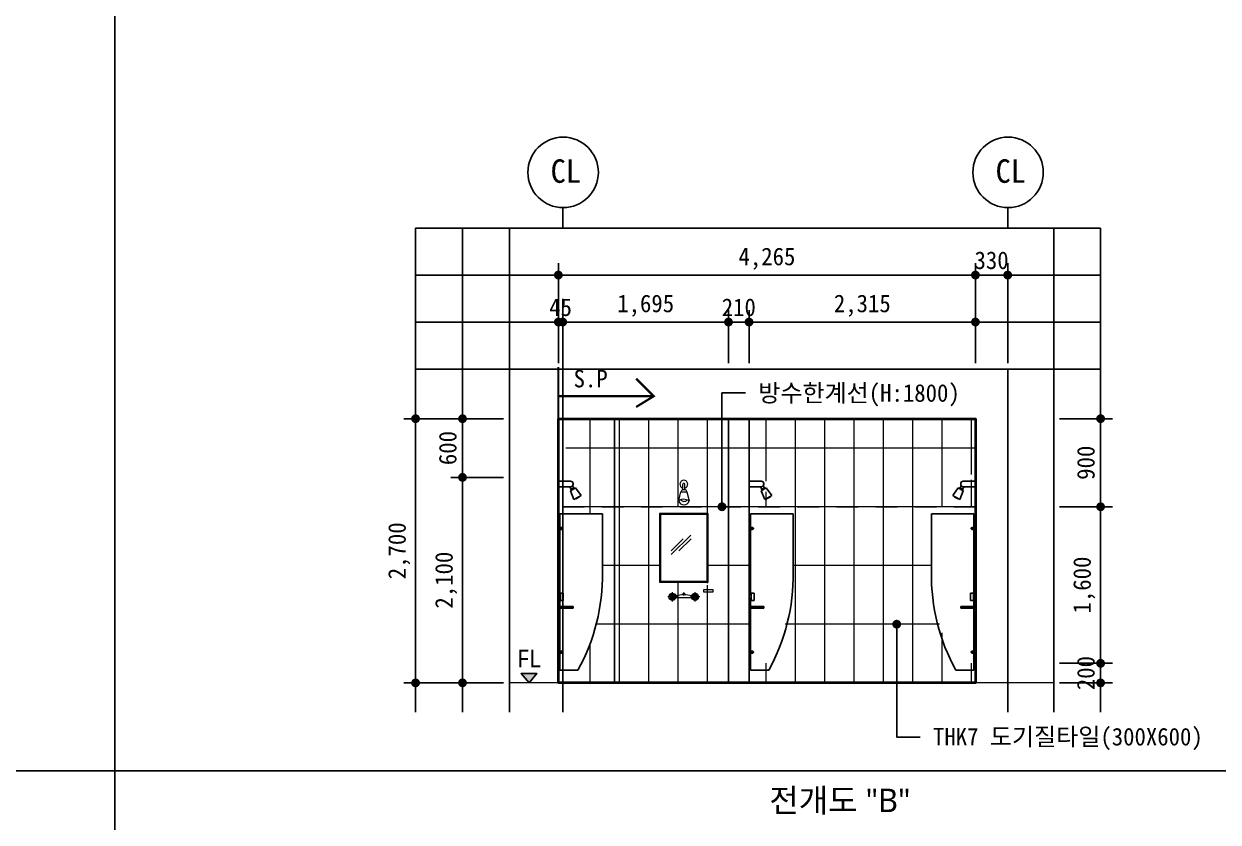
# Model space of a CAD drawing. Header units: millimetres. Extents: x -423835 to -174325, y -1379898 to -1311126.
# Drawn here: x -193336 to -181124, y -1363255 to -1355097 of the extents above; entities that cross this region are included whole.
import ezdxf
from ezdxf.enums import TextEntityAlignment as Align

# ---------------------------------------------------------------- set-up
doc = ezdxf.new("R2010")
doc.units = ezdxf.units.MM
doc.header["$LTSCALE"] = 100
doc.header["$MEASUREMENT"] = 0
doc.header["$PDSIZE"] = -10
doc.linetypes.add('CEN', pattern=[62, 60, -1, 0, -1])
doc.linetypes.add('HID', pattern=[2, 1.1, -0.9])
doc.layers.get('0').update_dxf_attribs({"linetype": 'CONTINUOUS'})
doc.layers.get('Defpoints').update_dxf_attribs({"color": 153, "linetype": 'CONTINUOUS'})
for name, color, linetype, lineweight in [('A-AXIS-BUBL', 7, 'CONTINUOUS', 25), ('A-CNTL', 1, 'CEN', 15), ('A-ELEV-LIN1', 2, 'CONTINUOUS', 40), ('A-ELEV-LIN2', 7, 'CONTINUOUS', 25), ('A-MKXS-TEXT1', 3, 'CONTINUOUS', 25), ('A-WAXK-PATT', 8, 'CONTINUOUS', 18), ('A-XXXX-FIN2', 6, 'CONTINUOUS', 20), ('A-XXXX-SANI', 8, 'CONTINUOUS', 18), ('A-XXXX-SYMB', 7, 'CONTINUOUS', 25), ('A-XXXX-TXT2', 3, 'CONTINUOUS', 25)]:
    doc.layers.add(name, color=color, linetype=linetype, lineweight=lineweight)
for name, color, linetype in [('A-DIMS', 7, 'CONTINUOUS'), ('A-MKXS-LEAD', 7, 'CONTINUOUS'), ('AA-AXIS-LINE-1', 1, 'CONTINUOUS'), ('EL8', 252, 'CONTINUOUS'), ('ELE_3', 4, 'CONTINUOUS'), ('FORM', 7, 'CONTINUOUS'), ('IN-F-PAT', 8, 'CONTINUOUS'), ('IN-TEXT-FIN', 3, 'CONTINUOUS'), ('방수', 7, 'HID')]:
    doc.layers.add(name, color=color, linetype=linetype)
doc.styles.add('HY울릉도L', font='')
doc.styles.add('돋움체', font='')
doc.styles.add('맑은 고딕', font='malgun.ttf')
doc.styles.add('맑은고딕', font='malgun.ttf')
doc.styles.get('HY울릉도L').set_extended_font_data('HYwulM')
doc.styles.get('돋움체').set_extended_font_data('DotumChe')
doc.dimstyles.new('CDIM', dxfattribs={"dimtxt": 3, "dimasz": 1.5, "dimexe": 2, "dimexo": 1, "dimgap": 1, "dimtad": 1, "dimdec": 0, "dimrnd": 0.5, "dimzin": 0, "dimdsep": 32, "dimlunit": 6, "dimtxsty": 'HY울릉도L', "dimblk1": '_CIDOT', "dimblk2": '_CIDOT', "dimsah": 1, "dimcen": 5.5, "dimclrd": 2, "dimclre": 2, "dimclrt": 7, "dimadec": 0, "dimazin": 0, "dimtfac": 1, "dimtdec": 0, "dimtix": 1, "dimtmove": 2, "dimatfit": 1, "dimldrblk": '_CIDOT', "dimfxl": 1, "dimtolj": 1, "dimtzin": 0, "dimlwd": -1, "dimarcsym": 0})

# ---------------------------------------------------------------- blocks, each defined once
blk = doc.blocks.new('_CIDOT')
at = {"color": 0, "linetype": 'ByBlock'}
blk.add_line((2, 0), (-1, 0), dxfattribs=at)
at = {"color": 0, "linetype": 'ByBlock', "const_width": 0.5}
blk.add_lwpolyline([(-0.25, 0, 1), (0.25, 0, 1)], format="xyb", close=True, dxfattribs=at)
blk = doc.blocks.new('*D147')
at = {"layer": 'A-DIMS', "lineweight": -2, "transparency": 16777216}
for p, q in [((-188431, -1359132), (-189451, -1359132)), ((-188431, -1361832), (-189451, -1361832))]:
    blk.add_line(p, q, dxfattribs=at)
at = {"layer": 'A-DIMS', "transparency": 16777216}
blk.add_line((-189331, -1359222), (-189331, -1361742), dxfattribs=at)
at = {"layer": 'Defpoints', "color": 0, "transparency": 16777216}
for p in [(-188371, -1359132), (-189331, -1361832), (-188371, -1361832)]:
    blk.add_point(p, dxfattribs=at)
at = {"layer": 'A-DIMS', "transparency": 16777216, "xscale": 90, "yscale": 90, "zscale": 90}
for p, rotation in [((-189331, -1359132), 90), ((-189331, -1361832), 270)]:
    blk.add_blockref('_CIDOT', p, dxfattribs=dict(at, rotation=rotation))
at = {"layer": 'A-DIMS', "color": 3, "transparency": 16777216, "insert": (-189498, -1360482), "char_height": 180, "attachment_point": 5, "rotation": 90, "style": '돋움체'}
blk.add_mtext('\\A1;2,700', dxfattribs=at)
blk = doc.blocks.new('*D148')
at = {"layer": 'A-DIMS', "lineweight": -2, "transparency": 16777216}
for p, q in [((-187871, -1358564), (-187871, -1357544)), ((-183606, -1358564), (-183606, -1357544))]:
    blk.add_line(p, q, dxfattribs=at)
at = {"layer": 'A-DIMS', "transparency": 16777216}
blk.add_line((-187781, -1357664), (-183696, -1357664), dxfattribs=at)
at = {"layer": 'Defpoints', "color": 0, "transparency": 16777216}
for p in [(-183606, -1357664), (-187871, -1358624), (-183606, -1358624)]:
    blk.add_point(p, dxfattribs=at)
at = {"layer": 'A-DIMS', "transparency": 16777216, "xscale": 90, "yscale": 90, "zscale": 90, "rotation": 180}
blk.add_blockref('_CIDOT', (-187871, -1357664), dxfattribs=at)
at = {"layer": 'A-DIMS', "transparency": 16777216, "xscale": 90, "yscale": 90, "zscale": 90}
blk.add_blockref('_CIDOT', (-183606, -1357664), dxfattribs=at)
at = {"layer": 'A-DIMS', "color": 3, "transparency": 16777216, "insert": (-185738, -1357497), "char_height": 180, "attachment_point": 5, "style": '돋움체'}
blk.add_mtext('\\A1;4,265', dxfattribs=at)
blk = doc.blocks.new('*D149')
at = {"layer": 'A-DIMS', "lineweight": -2, "transparency": 16777216}
for p, q in [((-187871, -1358564), (-187871, -1358024)), ((-187826, -1358564), (-187826, -1358024))]:
    blk.add_line(p, q, dxfattribs=at)
at = {"layer": 'A-DIMS', "transparency": 16777216}
for p, q in [((-187961, -1358144), (-188051, -1358144)), ((-187871, -1358144), (-187826, -1358144)), ((-187736, -1358144), (-187646, -1358144))]:
    blk.add_line(p, q, dxfattribs=at)
at = {"layer": 'Defpoints', "color": 0, "transparency": 16777216}
for p in [(-187826, -1358144), (-187871, -1358624), (-187826, -1358624)]:
    blk.add_point(p, dxfattribs=at)
at = {"layer": 'A-DIMS', "transparency": 16777216, "xscale": 90, "yscale": 90, "zscale": 90, "rotation": 180}
blk.add_blockref('_CIDOT', (-187826, -1358144), dxfattribs=at)
at = {"layer": 'A-DIMS', "transparency": 16777216, "xscale": 90, "yscale": 90, "zscale": 90}
blk.add_blockref('_CIDOT', (-187871, -1358144), dxfattribs=at)
at = {"layer": 'A-DIMS', "color": 3, "transparency": 16777216, "insert": (-187848, -1357994), "char_height": 180, "attachment_point": 5, "style": '돋움체'}
blk.add_mtext('\\A1;45', dxfattribs=at)
blk = doc.blocks.new('*D150')
at = {"layer": 'A-DIMS', "lineweight": -2, "transparency": 16777216}
for p, q in [((-183606, -1358564), (-183606, -1357544)), ((-183276, -1358564), (-183276, -1357544))]:
    blk.add_line(p, q, dxfattribs=at)
at = {"layer": 'A-DIMS', "transparency": 16777216}
for p, q in [((-183696, -1357664), (-183786, -1357664)), ((-183606, -1357664), (-183276, -1357664)), ((-183186, -1357664), (-183096, -1357664))]:
    blk.add_line(p, q, dxfattribs=at)
at = {"layer": 'Defpoints', "color": 0, "transparency": 16777216}
for p in [(-183276, -1357664), (-183606, -1358624), (-183276, -1358624)]:
    blk.add_point(p, dxfattribs=at)
at = {"layer": 'A-DIMS', "transparency": 16777216, "xscale": 90, "yscale": 90, "zscale": 90}
blk.add_blockref('_CIDOT', (-183606, -1357664), dxfattribs=at)
at = {"layer": 'A-DIMS', "transparency": 16777216, "xscale": 90, "yscale": 90, "zscale": 90, "rotation": 180}
blk.add_blockref('_CIDOT', (-183276, -1357664), dxfattribs=at)
at = {"layer": 'A-DIMS', "color": 3, "transparency": 16777216, "insert": (-183441, -1357514), "char_height": 180, "attachment_point": 5, "style": '돋움체'}
blk.add_mtext('\\A1;330', dxfattribs=at)
blk = doc.blocks.new('샤워칸막이')
at = {"layer": 'ELE_3'}
for p, q in [((328690, -26081), (328747, -26005)), ((328747, -26005), (328798, -26033)), ((328754, -26009), (328758, -26000)), ((328758, -26000), (328797, -26022)), ((328765, -26004), (328777, -25982)), ((328772, -25961), (328772, -25968)), ((328791, -26018), (328805, -25993)), ((328797, -25936), (328922, -25936)), ((328797, -25993), (328922, -25993)), ((328690, -26081), (328763, -26122)), ((328708, -26091), (328705, -26096)), ((328705, -26096), (328744, -26117)), ((328746, -26113), (328744, -26117)), ((328763, -26122), (328798, -26033)), ((328792, -26030), (328797, -26022)), ((328472, -26268), (328472, -26868)), ((328907, -26268), (328472, -26268)), ((328907, -26268), (328907, -26408)), ((328896, -26413), (328896, -26412)), ((328896, -26426), (328896, -26426)), ((328897, -26412), (328897, -26412)), ((328897, -26426), (328897, -26426)), ((328905, -26412), (328905, -26412)), ((328905, -26426), (328905, -26426)), ((328906, -26412), (328906, -26412)), ((328906, -26426), (328906, -26427)), ((328907, -26430), (328907, -27102)), ((328911, -26406), (328912, -26406)), ((328911, -26406), (328911, -26408)), ((328911, -26431), (328911, -26432)), ((328912, -26433), (328911, -26432)), ((328912, -26408), (328912, -26406)), ((328912, -26433), (328912, -26431)), ((328922, -26433), (328912, -26433)), ((328922, -26433), (328922, -26406)), ((328922, -26406), (328922, -26419)), ((328922, -26419), (328922, -26433)), ((328872, -27081), (328872, -27154)), ((328902, -27081), (328872, -27081)), ((328902, -27081), (328902, -27154)), ((328922, -27102), (328902, -27102)), ((328772, -27233), (328772, -27218)), ((328772, -27218), (328922, -27218)), ((328902, -27154), (328872, -27154)), ((328922, -27133), (328902, -27133)), ((328907, -27133), (328907, -27218)), ((328772, -27233), (328922, -27233)), ((328907, -27233), (328907, -27672)), ((328896, -27676), (328896, -27676)), ((328896, -27690), (328896, -27690)), ((328897, -27676), (328897, -27676)), ((328897, -27690), (328897, -27690)), ((328905, -27676), (328905, -27676)), ((328905, -27690), (328905, -27690)), ((328906, -27676), (328906, -27676)), ((328906, -27690), (328906, -27690)), ((328907, -27694), (328907, -27868)), ((328911, -27670), (328912, -27670)), ((328911, -27670), (328911, -27672)), ((328911, -27695), (328911, -27696)), ((328912, -27697), (328911, -27696)), ((328912, -27672), (328912, -27670)), ((328912, -27697), (328912, -27695)), ((328922, -27697), (328912, -27697)), ((328922, -27697), (328922, -27670)), ((328922, -27670), (328922, -27683)), ((328922, -27683), (328922, -27697)), ((328722, -27868), (328907, -27868))]:
    blk.add_line(p, q, dxfattribs=at)
for points in [[(328912, -26406), (328912, -26406), (328922, -26406)], [(328912, -27670), (328912, -27670), (328922, -27670)]]:
    blk.add_lwpolyline(points, dxfattribs=at)
for centre, radius, start, end in [((328797, -25961), 25, 90, 180), ((328797, -25968), 25, 180, 270), ((330463, -26901), 1991, 179.0349, 209.0375)]:
    blk.add_arc(centre, radius, start, end, dxfattribs=at)
for points, knots in [([(328891, -26409), (328891, -26409), (328890, -26409), (328888, -26409), (328886, -26410), (328885, -26411), (328884, -26411), (328882, -26412), (328881, -26413), (328880, -26414), (328879, -26415), (328878, -26416), (328878, -26417), (328878, -26418), (328877, -26419), (328878, -26420), (328878, -26421), (328878, -26422), (328879, -26423), (328880, -26424), (328881, -26426), (328882, -26427), (328884, -26427), (328885, -26428), (328887, -26429), (328888, -26429), (328890, -26429), (328891, -26430), (328891, -26430)], [0, 0, 0, 0, 0.03402, 0.068044, 0.137575, 0.175927, 0.214276, 0.253553, 0.292815, 0.339534, 0.387319, 0.415198, 0.443605, 0.47174, 0.500762, 0.520388, 0.547902, 0.576192, 0.612387, 0.649555, 0.696277, 0.743855, 0.787456, 0.831067, 0.875957, 0.920842, 0.960267, 1, 1, 1, 1]), ([(328892, -26430), (328892, -26430), (328890, -26429), (328888, -26429), (328886, -26428), (328884, -26428), (328882, -26427), (328881, -26425), (328880, -26424), (328879, -26423), (328878, -26422), (328878, -26421), (328878, -26420), (328878, -26419), (328878, -26418), (328878, -26417), (328878, -26416), (328879, -26415), (328880, -26414), (328881, -26413), (328883, -26412), (328884, -26411), (328886, -26410), (328888, -26409), (328890, -26409), (328892, -26409), (328892, -26409)], [0, 0, 0, 0, 0.053076, 0.106189, 0.161497, 0.216991, 0.272281, 0.316527, 0.360718, 0.395003, 0.429232, 0.455172, 0.481088, 0.49929, 0.525806, 0.55234, 0.578554, 0.604793, 0.648999, 0.693295, 0.741784, 0.790454, 0.839015, 0.892663, 0.946479, 1, 1, 1, 1]), ([(328891, -26426), (328891, -26426), (328890, -26425), (328888, -26425), (328886, -26424), (328885, -26424), (328884, -26423), (328883, -26422), (328882, -26421), (328882, -26421), (328882, -26420), (328881, -26419), (328882, -26418), (328882, -26418), (328882, -26417), (328883, -26416), (328884, -26416), (328885, -26415), (328886, -26414), (328887, -26414), (328889, -26413), (328891, -26413), (328891, -26413)], [0, 0, 0, 0, 0.069556, 0.139256, 0.208752, 0.271991, 0.335148, 0.372319, 0.40944, 0.434341, 0.459198, 0.495823, 0.532595, 0.557364, 0.582187, 0.624864, 0.667644, 0.72065, 0.773855, 0.82697, 0.91347, 1, 1, 1, 1]), ([(328891, -26426), (328891, -26426), (328889, -26425), (328887, -26425), (328886, -26424), (328885, -26423), (328884, -26423), (328883, -26422), (328882, -26421), (328882, -26420), (328881, -26420), (328881, -26419), (328881, -26418), (328882, -26417), (328882, -26417), (328883, -26416), (328884, -26415), (328885, -26414), (328887, -26414), (328888, -26413), (328890, -26413), (328891, -26413), (328891, -26413)], [0, 0, 0, 0, 0.0794455, 0.1591107, 0.2384396, 0.2831471, 0.3278305, 0.3729444, 0.4179378, 0.4610438, 0.482944, 0.5048079, 0.5421713, 0.5699773, 0.5978433, 0.6468591, 0.6959903, 0.7555937, 0.8154192, 0.8751354, 0.9375648, 1, 1, 1, 1]), ([(328892, -26409), (328892, -26409), (328892, -26409), (328892, -26409), (328892, -26409), (328891, -26409), (328891, -26409), (328891, -26409), (328891, -26409), (328891, -26409), (328891, -26409), (328891, -26409), (328891, -26409), (328891, -26409), (328891, -26409), (328891, -26409)], [0, 0, 0, 0, 0.278509, 0.512764, 0.669784, 0.775276, 0.846389, 0.894531, 0.927332, 0.949873, 0.965558, 0.982143, 0.9889, 0.99573, 1, 1, 1, 1]), ([(328891, -26413), (328893, -26413), (328897, -26412), (328903, -26412), (328907, -26412), (328909, -26412)], [0, 0, 0, 0, 0.338608, 0.686805, 1, 1, 1, 1]), ([(328909, -26427), (328907, -26427), (328903, -26426), (328897, -26426), (328893, -26426), (328891, -26426)], [0, 0, 0, 0, 0.330856, 0.665419, 1, 1, 1, 1]), ([(328891, -26430), (328891, -26430), (328891, -26430), (328891, -26430), (328891, -26430), (328891, -26430), (328891, -26430), (328892, -26430), (328892, -26430), (328892, -26430)], [0, 0, 0, 0, 0.004765, 0.009504, 0.01838, 0.04426, 0.158761, 0.612577, 1, 1, 1, 1]), ([(328912, -26408), (328912, -26408), (328908, -26408), (328902, -26408), (328895, -26409), (328892, -26409)], [0, 0, 0, 0, 0.021485, 0.5446474, 1, 1, 1, 1]), ([(328891, -26413), (328892, -26413), (328894, -26413), (328895, -26413), (328896, -26413), (328896, -26413)], [0, 0, 0, 0, 0.499998, 0.749999, 1, 1, 1, 1]), ([(328896, -26426), (328896, -26426), (328895, -26426), (328893, -26426), (328892, -26426), (328891, -26426)], [0, 0, 0, 0, 0.249999, 0.624999, 1, 1, 1, 1]), ([(328892, -26430), (328895, -26430), (328902, -26430), (328908, -26430), (328912, -26431), (328912, -26431)], [0, 0, 0, 0, 0.455262, 0.978515, 1, 1, 1, 1]), ([(328896, -26413), (328897, -26412), (328899, -26412), (328902, -26412), (328904, -26412), (328906, -26412)], [0, 0, 0, 0, 0.250194, 0.500389, 1, 1, 1, 1]), ([(328906, -26426), (328905, -26426), (328904, -26426), (328900, -26426), (328898, -26426), (328896, -26426)], [0, 0, 0, 0, 0.250194, 0.500389, 1, 1, 1, 1]), ([(328909, -26412), (328909, -26412), (328909, -26412), (328909, -26412), (328910, -26412), (328910, -26412), (328910, -26412)], [0, 0, 0, 0, 0.257997, 0.515124, 0.793816, 1, 1, 1, 1]), ([(328910, -26412), (328910, -26412), (328910, -26412), (328909, -26412), (328909, -26412), (328909, -26412), (328909, -26412)], [0, 0, 0, 0, 0.333747, 0.669269, 0.91011, 1, 1, 1, 1]), ([(328910, -26426), (328910, -26426), (328910, -26426), (328909, -26426), (328909, -26427), (328909, -26427), (328909, -26427)], [0, 0, 0, 0, 0.332447, 0.666624, 0.90899, 1, 1, 1, 1]), ([(328909, -26427), (328909, -26427), (328909, -26427), (328909, -26426), (328910, -26426), (328910, -26426), (328910, -26426)], [0, 0, 0, 0, 0.244824, 0.488896, 0.751577, 1, 1, 1, 1]), ([(328910, -26412), (328910, -26413), (328910, -26414), (328911, -26416), (328911, -26417), (328911, -26419), (328911, -26421), (328911, -26423), (328910, -26424), (328910, -26425), (328910, -26426), (328910, -26426)], [0, 0, 0, 0, 0.127266, 0.2544164, 0.3825272, 0.5105683, 0.6256931, 0.7408667, 0.8555447, 0.9703002, 1, 1, 1, 1]), ([(328910, -26412), (328910, -26413), (328910, -26414), (328911, -26415), (328911, -26416), (328911, -26418), (328911, -26419), (328911, -26421), (328911, -26422), (328911, -26424), (328910, -26425), (328910, -26426), (328910, -26426)], [0, 0, 0, 0, 0.106397, 0.212738, 0.300492, 0.388571, 0.476256, 0.592899, 0.709582, 0.822604, 0.9357, 1, 1, 1, 1]), ([(328891, -27673), (328891, -27673), (328890, -27673), (328888, -27673), (328886, -27674), (328885, -27674), (328884, -27675), (328882, -27676), (328881, -27677), (328880, -27678), (328879, -27679), (328878, -27680), (328878, -27681), (328878, -27682), (328877, -27683), (328878, -27684), (328878, -27685), (328878, -27686), (328879, -27687), (328880, -27688), (328881, -27690), (328882, -27690), (328884, -27691), (328885, -27692), (328887, -27693), (328888, -27693), (328890, -27693), (328891, -27693), (328891, -27694)], [0, 0, 0, 0, 0.03402, 0.068044, 0.137575, 0.175927, 0.214276, 0.253553, 0.292815, 0.339534, 0.387319, 0.415198, 0.443605, 0.47174, 0.500762, 0.520388, 0.547902, 0.576192, 0.612387, 0.649555, 0.696277, 0.743855, 0.787456, 0.831067, 0.875957, 0.920842, 0.960267, 1, 1, 1, 1]), ([(328892, -27694), (328892, -27694), (328890, -27693), (328888, -27693), (328886, -27692), (328884, -27692), (328882, -27691), (328881, -27689), (328880, -27688), (328879, -27687), (328878, -27686), (328878, -27685), (328878, -27684), (328878, -27683), (328878, -27682), (328878, -27681), (328878, -27680), (328879, -27679), (328880, -27678), (328881, -27677), (328883, -27676), (328884, -27675), (328886, -27674), (328888, -27673), (328890, -27673), (328892, -27673), (328892, -27673)], [0, 0, 0, 0, 0.053076, 0.106189, 0.161497, 0.216991, 0.272281, 0.316527, 0.360718, 0.395003, 0.429232, 0.455172, 0.481088, 0.49929, 0.525806, 0.55234, 0.578554, 0.604793, 0.648999, 0.693295, 0.741784, 0.790454, 0.839015, 0.892663, 0.946479, 1, 1, 1, 1]), ([(328891, -27690), (328891, -27689), (328890, -27689), (328888, -27689), (328886, -27688), (328885, -27688), (328884, -27687), (328883, -27686), (328882, -27685), (328882, -27685), (328882, -27684), (328881, -27683), (328882, -27682), (328882, -27682), (328882, -27681), (328883, -27680), (328884, -27680), (328885, -27679), (328886, -27678), (328887, -27678), (328889, -27677), (328891, -27677), (328891, -27677)], [0, 0, 0, 0, 0.069556, 0.139256, 0.208752, 0.271991, 0.335148, 0.372319, 0.40944, 0.434341, 0.459198, 0.495823, 0.532595, 0.557364, 0.582187, 0.624864, 0.667644, 0.72065, 0.773855, 0.82697, 0.91347, 1, 1, 1, 1]), ([(328891, -27690), (328891, -27690), (328889, -27689), (328887, -27689), (328886, -27688), (328885, -27687), (328884, -27687), (328883, -27686), (328882, -27685), (328882, -27684), (328881, -27684), (328881, -27683), (328881, -27682), (328882, -27681), (328882, -27681), (328883, -27680), (328884, -27679), (328885, -27678), (328887, -27678), (328888, -27677), (328890, -27677), (328891, -27677), (328891, -27677)], [0, 0, 0, 0, 0.0794455, 0.1591107, 0.2384396, 0.2831471, 0.3278305, 0.3729444, 0.4179378, 0.4610438, 0.482944, 0.5048079, 0.5421713, 0.5699773, 0.5978433, 0.6468591, 0.6959903, 0.7555937, 0.8154192, 0.8751354, 0.9375648, 1, 1, 1, 1]), ([(328892, -27673), (328892, -27673), (328892, -27673), (328892, -27673), (328892, -27673), (328891, -27673), (328891, -27673), (328891, -27673), (328891, -27673), (328891, -27673), (328891, -27673), (328891, -27673), (328891, -27673), (328891, -27673), (328891, -27673), (328891, -27673)], [0, 0, 0, 0, 0.278509, 0.512764, 0.669784, 0.775276, 0.846389, 0.894531, 0.927332, 0.949873, 0.965558, 0.982143, 0.9889, 0.99573, 1, 1, 1, 1]), ([(328891, -27677), (328893, -27677), (328897, -27676), (328903, -27676), (328907, -27676), (328909, -27676)], [0, 0, 0, 0, 0.338608, 0.686805, 1, 1, 1, 1]), ([(328909, -27691), (328907, -27691), (328903, -27690), (328897, -27690), (328893, -27690), (328891, -27690)], [0, 0, 0, 0, 0.330856, 0.665419, 1, 1, 1, 1]), ([(328891, -27694), (328891, -27694), (328891, -27694), (328891, -27694), (328891, -27694), (328891, -27694), (328891, -27694), (328892, -27694), (328892, -27694), (328892, -27694)], [0, 0, 0, 0, 0.004765, 0.009504, 0.01838, 0.04426, 0.158761, 0.612577, 1, 1, 1, 1]), ([(328912, -27672), (328912, -27672), (328908, -27672), (328902, -27672), (328895, -27673), (328892, -27673)], [0, 0, 0, 0, 0.021485, 0.5446474, 1, 1, 1, 1]), ([(328891, -27677), (328892, -27677), (328894, -27677), (328895, -27677), (328896, -27677), (328896, -27676)], [0, 0, 0, 0, 0.499998, 0.749999, 1, 1, 1, 1]), ([(328896, -27690), (328896, -27690), (328895, -27690), (328893, -27690), (328892, -27690), (328891, -27690)], [0, 0, 0, 0, 0.249999, 0.624999, 1, 1, 1, 1]), ([(328892, -27694), (328895, -27694), (328902, -27694), (328908, -27694), (328912, -27695), (328912, -27695)], [0, 0, 0, 0, 0.455262, 0.978515, 1, 1, 1, 1]), ([(328896, -27676), (328897, -27676), (328899, -27676), (328902, -27676), (328904, -27676), (328906, -27676)], [0, 0, 0, 0, 0.250194, 0.500389, 1, 1, 1, 1]), ([(328906, -27690), (328905, -27690), (328904, -27690), (328900, -27690), (328898, -27690), (328896, -27690)], [0, 0, 0, 0, 0.250194, 0.500389, 1, 1, 1, 1]), ([(328909, -27676), (328909, -27676), (328909, -27676), (328909, -27676), (328910, -27676), (328910, -27676), (328910, -27676)], [0, 0, 0, 0, 0.257997, 0.515124, 0.793816, 1, 1, 1, 1]), ([(328910, -27676), (328910, -27676), (328910, -27676), (328909, -27676), (328909, -27676), (328909, -27676), (328909, -27676)], [0, 0, 0, 0, 0.333747, 0.669269, 0.91011, 1, 1, 1, 1]), ([(328910, -27690), (328910, -27690), (328910, -27690), (328909, -27690), (328909, -27690), (328909, -27690), (328909, -27690)], [0, 0, 0, 0, 0.332447, 0.666624, 0.90899, 1, 1, 1, 1]), ([(328909, -27691), (328909, -27691), (328909, -27691), (328909, -27690), (328910, -27690), (328910, -27690), (328910, -27690)], [0, 0, 0, 0, 0.244824, 0.488896, 0.751577, 1, 1, 1, 1]), ([(328910, -27676), (328910, -27677), (328910, -27678), (328911, -27680), (328911, -27681), (328911, -27683), (328911, -27685), (328911, -27687), (328910, -27688), (328910, -27689), (328910, -27690), (328910, -27690)], [0, 0, 0, 0, 0.127266, 0.2544164, 0.3825272, 0.5105683, 0.6256931, 0.7408667, 0.8555447, 0.9703002, 1, 1, 1, 1]), ([(328910, -27676), (328910, -27677), (328910, -27678), (328911, -27679), (328911, -27680), (328911, -27682), (328911, -27683), (328911, -27685), (328911, -27686), (328911, -27688), (328910, -27689), (328910, -27690), (328910, -27690)], [0, 0, 0, 0, 0.106397, 0.212738, 0.300492, 0.388571, 0.476256, 0.592899, 0.709582, 0.822604, 0.9357, 1, 1, 1, 1])]:
    blk.add_open_spline(points, degree=3, knots=knots, dxfattribs=at)
for points in [[(328906, -26412), (328909, -26412)], [(328909, -26427), (328906, -26426)], [(328909, -26412), (328909, -26412)], [(328906, -27676), (328909, -27676)], [(328909, -27690), (328906, -27690)], [(328909, -27676), (328909, -27676)]]:
    blk.add_open_spline(points, degree=1, dxfattribs=at)
blk = doc.blocks.new('샤워기(샤워실)')
at = {"layer": 'A-CNTL'}
for p, q in [((895502, -715341), (895405, -715341)), ((895454, -715390), (895454, -715293)), ((895588, -715317), (895549, -715317)), ((895570, -715330), (895570, -715298)), ((895734, -715341), (895637, -715341)), ((895685, -715390), (895685, -715293))]:
    blk.add_line(p, q, dxfattribs=at)
at = {"layer": 'A-XXXX-SANI', "color": 4}
for p, q in [((895520, -714359), (895540, -714269)), ((895540, -714269), (895602, -714269)), ((895560, -714246), (895560, -714191)), ((895580, -714246), (895580, -714191)), ((895602, -714269), (895623, -714361)), ((895430, -715341), (895417, -715341)), ((895430, -715341), (895417, -715341)), ((895435, -715328), (895424, -715320)), ((895435, -715355), (895424, -715363)), ((895446, -715319), (895443, -715307)), ((895446, -715364), (895443, -715376)), ((895461, -715319), (895465, -715307)), ((895461, -715364), (895465, -715376)), ((895473, -715328), (895483, -715320)), ((895473, -715355), (895483, -715363)), ((895477, -715341), (895490, -715341)), ((895495, -715330), (895488, -715330)), ((895651, -715352), (895488, -715352)), ((895662, -715341), (895649, -715341)), ((895666, -715328), (895656, -715320)), ((895666, -715355), (895656, -715363)), ((895678, -715319), (895674, -715307)), ((895678, -715364), (895674, -715376)), ((895693, -715319), (895697, -715307)), ((895693, -715364), (895697, -715376)), ((895704, -715328), (895715, -715320)), ((895704, -715355), (895715, -715363)), ((895709, -715341), (895722, -715341))]:
    blk.add_line(p, q, dxfattribs=at)
at = {"layer": 'A-XXXX-SANI'}
for p, q in [((895440, -714873), (895564, -714749)), ((895442, -714910), (895641, -714711)), ((895519, -714873), (895644, -714749))]:
    blk.add_line(p, q, dxfattribs=at)
at = {"layer": 'A-XXXX-SANI', "color": 4}
blk.add_lwpolyline([(895544, -714269), (895550, -714254, -0.349457), (895559, -714246), (895583, -714246, -0.349457), (895593, -714254), (895598, -714269)], format="xyb", dxfattribs=at)
blk.add_lwpolyline([(895820, -714491), (895320, -714491), (895320, -715191), (895820, -715191), (895820, -714491)], dxfattribs=at)
at = {"layer": 'A-XXXX-SANI'}
blk.add_lwpolyline([(895810, -714501), (895330, -714501), (895330, -715181), (895810, -715181)], close=True, dxfattribs=at)
at = {"layer": 'A-XXXX-SANI', "color": 4}
blk.add_lwpolyline([(895770, -715271), (895770, -715288, 0.414214), (895773, -715291), (895867, -715291, 0.414214), (895870, -715288), (895870, -715271)], format="xyb", close=True, dxfattribs=at)
for centre, radius in [((895454, -715341), 36.2), ((895454, -715341), 23.7), ((895454, -715341), 15.9), ((895685, -715341), 36.2), ((895685, -715341), 23.7), ((895685, -715341), 15.9)]:
    blk.add_circle(centre, radius, dxfattribs=at)
for centre, radius, start, end in [((895570, -714191), 40, 284.4775, 255.5225), ((895570, -714191), 10, 0, 180), ((895570, -714448), 103, 58.6071, 119.4044), ((895572, -714350), 52.8, 189.9611, 348.0503), ((895571, -714326), 40.7, 216.7037, 322.2562), ((895570, -715668), 346, 76.4494, 103.5506), ((895570, -715317), 12.2, 339.7134, 200.146)]:
    blk.add_arc(centre, radius, start, end, dxfattribs=at)
blk = doc.blocks.new('*D205')
at = {"layer": 'A-DIMS', "lineweight": -2, "transparency": 16777216}
for p, q in [((-188431, -1359732), (-188971, -1359732)), ((-188431, -1361832), (-188971, -1361832))]:
    blk.add_line(p, q, dxfattribs=at)
at = {"layer": 'A-DIMS', "transparency": 16777216}
blk.add_line((-188851, -1361742), (-188851, -1359822), dxfattribs=at)
at = {"layer": 'Defpoints', "color": 0, "transparency": 16777216}
for p in [(-188851, -1359732), (-188371, -1359732), (-188371, -1361832)]:
    blk.add_point(p, dxfattribs=at)
at = {"layer": 'A-DIMS', "transparency": 16777216, "xscale": 90, "yscale": 90, "zscale": 90}
for p, rotation in [((-188851, -1359732), 90), ((-188851, -1361832), 270)]:
    blk.add_blockref('_CIDOT', p, dxfattribs=dict(at, rotation=rotation))
at = {"layer": 'A-DIMS', "color": 3, "transparency": 16777216, "insert": (-189018, -1360782), "char_height": 180, "attachment_point": 5, "rotation": 90, "style": '돋움체'}
blk.add_mtext('\\A1;2,100', dxfattribs=at)
blk = doc.blocks.new('*D206')
at = {"layer": 'A-DIMS', "lineweight": -2, "transparency": 16777216}
for p, q in [((-188431, -1359132), (-188971, -1359132)), ((-188431, -1359732), (-188971, -1359732))]:
    blk.add_line(p, q, dxfattribs=at)
at = {"layer": 'A-DIMS', "transparency": 16777216}
blk.add_line((-188851, -1359642), (-188851, -1359222), dxfattribs=at)
at = {"layer": 'Defpoints', "color": 0, "transparency": 16777216}
for p in [(-188851, -1359132), (-188371, -1359132), (-188371, -1359732)]:
    blk.add_point(p, dxfattribs=at)
at = {"layer": 'A-DIMS', "transparency": 16777216, "xscale": 90, "yscale": 90, "zscale": 90}
for p, rotation in [((-188851, -1359132), 90), ((-188851, -1359732), 270)]:
    blk.add_blockref('_CIDOT', p, dxfattribs=dict(at, rotation=rotation))
at = {"layer": 'A-DIMS', "color": 3, "transparency": 16777216, "insert": (-189001, -1359432), "char_height": 180, "attachment_point": 5, "rotation": 90, "style": '돋움체'}
blk.add_mtext('\\A1;600', dxfattribs=at)
blk = doc.blocks.new('*D207')
at = {"layer": 'A-DIMS', "lineweight": -2, "transparency": 16777216}
for p, q in [((-182746, -1360032), (-182206, -1360032)), ((-182746, -1361632), (-182206, -1361632))]:
    blk.add_line(p, q, dxfattribs=at)
at = {"layer": 'A-DIMS', "transparency": 16777216}
blk.add_line((-182326, -1361542), (-182326, -1360122), dxfattribs=at)
at = {"layer": 'Defpoints', "color": 0, "transparency": 16777216}
for p in [(-182806, -1360032), (-182326, -1360032), (-182806, -1361632)]:
    blk.add_point(p, dxfattribs=at)
at = {"layer": 'A-DIMS', "transparency": 16777216, "xscale": 90, "yscale": 90, "zscale": 90}
for p, rotation in [((-182326, -1360032), 90), ((-182326, -1361632), 270)]:
    blk.add_blockref('_CIDOT', p, dxfattribs=dict(at, rotation=rotation))
at = {"layer": 'A-DIMS', "color": 3, "transparency": 16777216, "insert": (-182493, -1360832), "char_height": 180, "attachment_point": 5, "rotation": 90, "style": '돋움체'}
blk.add_mtext('\\A1;1,600', dxfattribs=at)
blk = doc.blocks.new('*D208')
at = {"layer": 'A-DIMS', "lineweight": -2, "transparency": 16777216}
for p, q in [((-182746, -1359132), (-182206, -1359132)), ((-182746, -1360032), (-182206, -1360032))]:
    blk.add_line(p, q, dxfattribs=at)
at = {"layer": 'A-DIMS', "transparency": 16777216}
blk.add_line((-182326, -1359942), (-182326, -1359222), dxfattribs=at)
at = {"layer": 'Defpoints', "color": 0, "transparency": 16777216}
for p in [(-182806, -1359132), (-182326, -1359132), (-182806, -1360032)]:
    blk.add_point(p, dxfattribs=at)
at = {"layer": 'A-DIMS', "transparency": 16777216, "xscale": 90, "yscale": 90, "zscale": 90}
for p, rotation in [((-182326, -1359132), 90), ((-182326, -1360032), 270)]:
    blk.add_blockref('_CIDOT', p, dxfattribs=dict(at, rotation=rotation))
at = {"layer": 'A-DIMS', "color": 3, "transparency": 16777216, "insert": (-182476, -1359582), "char_height": 180, "attachment_point": 5, "rotation": 90, "style": '돋움체'}
blk.add_mtext('\\A1;900', dxfattribs=at)
blk = doc.blocks.new('*D209')
at = {"layer": 'A-DIMS', "transparency": 16777216}
for p, q in [((-182326, -1361542), (-182326, -1361452)), ((-182326, -1361832), (-182326, -1361632)), ((-182326, -1361922), (-182326, -1362012))]:
    blk.add_line(p, q, dxfattribs=at)
at = {"layer": 'A-DIMS', "lineweight": -2, "transparency": 16777216}
for p, q in [((-182746, -1361632), (-182206, -1361632)), ((-182746, -1361832), (-182206, -1361832))]:
    blk.add_line(p, q, dxfattribs=at)
at = {"layer": 'Defpoints', "color": 0, "transparency": 16777216}
for p in [(-182806, -1361632), (-182326, -1361632), (-182806, -1361832)]:
    blk.add_point(p, dxfattribs=at)
at = {"layer": 'A-DIMS', "transparency": 16777216, "xscale": 90, "yscale": 90, "zscale": 90}
for p, rotation in [((-182326, -1361632), 270), ((-182326, -1361832), 90)]:
    blk.add_blockref('_CIDOT', p, dxfattribs=dict(at, rotation=rotation))
at = {"layer": 'A-DIMS', "color": 3, "transparency": 16777216, "insert": (-182476, -1361732), "char_height": 180, "attachment_point": 5, "rotation": 90, "style": '돋움체'}
blk.add_mtext('\\A1;200', dxfattribs=at)
blk = doc.blocks.new('*D992')
at = {"layer": 'A-DIMS', "lineweight": -2, "transparency": 16777216}
for p, q in [((-185921, -1358564), (-185921, -1358024)), ((-183606, -1358564), (-183606, -1358024))]:
    blk.add_line(p, q, dxfattribs=at)
at = {"layer": 'A-DIMS', "transparency": 16777216}
blk.add_line((-185831, -1358144), (-183696, -1358144), dxfattribs=at)
at = {"layer": 'Defpoints', "color": 0, "transparency": 16777216}
for p in [(-183606, -1358144), (-185921, -1358624), (-183606, -1358624)]:
    blk.add_point(p, dxfattribs=at)
at = {"layer": 'A-DIMS', "transparency": 16777216, "xscale": 90, "yscale": 90, "zscale": 90, "rotation": 180}
blk.add_blockref('_CIDOT', (-185921, -1358144), dxfattribs=at)
at = {"layer": 'A-DIMS', "transparency": 16777216, "xscale": 90, "yscale": 90, "zscale": 90}
blk.add_blockref('_CIDOT', (-183606, -1358144), dxfattribs=at)
at = {"layer": 'A-DIMS', "color": 3, "transparency": 16777216, "insert": (-184763, -1357977), "char_height": 180, "attachment_point": 5, "style": '돋움체'}
blk.add_mtext('\\A1;2,315', dxfattribs=at)
blk = doc.blocks.new('*D993')
at = {"layer": 'A-DIMS', "lineweight": -2, "transparency": 16777216}
for p, q in [((-186131, -1358564), (-186131, -1358024)), ((-185921, -1358564), (-185921, -1358024))]:
    blk.add_line(p, q, dxfattribs=at)
at = {"layer": 'A-DIMS', "transparency": 16777216}
for p, q in [((-186221, -1358144), (-186311, -1358144)), ((-185921, -1358144), (-186131, -1358144)), ((-185831, -1358144), (-185741, -1358144))]:
    blk.add_line(p, q, dxfattribs=at)
at = {"layer": 'Defpoints', "color": 0, "transparency": 16777216}
for p in [(-186131, -1358144), (-186131, -1358624), (-185921, -1358624)]:
    blk.add_point(p, dxfattribs=at)
at = {"layer": 'A-DIMS', "transparency": 16777216, "xscale": 90, "yscale": 90, "zscale": 90}
blk.add_blockref('_CIDOT', (-186131, -1358144), dxfattribs=at)
at = {"layer": 'A-DIMS', "transparency": 16777216, "xscale": 90, "yscale": 90, "zscale": 90, "rotation": 180}
blk.add_blockref('_CIDOT', (-185921, -1358144), dxfattribs=at)
at = {"layer": 'A-DIMS', "color": 3, "transparency": 16777216, "insert": (-186026, -1357994), "char_height": 180, "attachment_point": 5, "style": '돋움체'}
blk.add_mtext('\\A1;210', dxfattribs=at)
blk = doc.blocks.new('*D994')
at = {"layer": 'A-DIMS', "lineweight": -2, "transparency": 16777216}
for p, q in [((-187826, -1358564), (-187826, -1358024)), ((-186131, -1358564), (-186131, -1358024))]:
    blk.add_line(p, q, dxfattribs=at)
at = {"layer": 'A-DIMS', "transparency": 16777216}
blk.add_line((-187736, -1358144), (-186221, -1358144), dxfattribs=at)
at = {"layer": 'Defpoints', "color": 0, "transparency": 16777216}
for p in [(-186131, -1358144), (-187826, -1358624), (-186131, -1358624)]:
    blk.add_point(p, dxfattribs=at)
at = {"layer": 'A-DIMS', "transparency": 16777216, "xscale": 90, "yscale": 90, "zscale": 90, "rotation": 180}
blk.add_blockref('_CIDOT', (-187826, -1358144), dxfattribs=at)
at = {"layer": 'A-DIMS', "transparency": 16777216, "xscale": 90, "yscale": 90, "zscale": 90}
blk.add_blockref('_CIDOT', (-186131, -1358144), dxfattribs=at)
at = {"layer": 'A-DIMS', "color": 3, "transparency": 16777216, "insert": (-186978, -1357977), "char_height": 180, "attachment_point": 5, "style": '돋움체'}
blk.add_mtext('\\A1;1,695', dxfattribs=at)

msp = doc.modelspace()

# ---------------------------------------------------------------- hatches: boundary and pattern name
at = {"layer": 'A-XXXX-SYMB'}
msp.add_hatch(color=256, dxfattribs=at).paths.add_polyline_path([(-188171, -1361832.1), (-188251.6, -1361736.1), (-188090.5, -1361736.1)])

# ---------------------------------------------------------------- linework, layer by layer
at = {"color": 3, "ltscale": 2}
for p, q in [((-192407, -1346766.1), (-192407, -1379898.1)), ((-222235.4, -1362732.1), (-178150.4, -1362732.1))]:
    msp.add_line(p, q, dxfattribs=at)
at = {"layer": 'A-AXIS-BUBL', "ltscale": 0.2}
for p, q in [((-187825.6, -1357184.3), (-187825.6, -1356974.3)), ((-183275.6, -1357184.3), (-183275.6, -1356974.3))]:
    msp.add_line(p, q, dxfattribs=at)
for centre in [(-187822.1, -1356614.3), (-183272.1, -1356614.3)]:
    msp.add_circle(centre, 360, dxfattribs=at)
at = {"layer": 'A-ELEV-LIN1'}
msp.add_lwpolyline([(-187870.6, -1359132.1), (-183605.6, -1359132.1), (-183605.6, -1361832.1), (-187870.6, -1361832.1)], close=True, dxfattribs=at)
at = {"layer": 'A-ELEV-LIN2'}
for p, q in [((-187295.6, -1359132.1), (-187295.6, -1361832.1)), ((-186130.6, -1359132.1), (-186130.6, -1361832.1)), ((-185920.6, -1359132.1), (-185920.6, -1361832.1))]:
    msp.add_line(p, q, dxfattribs=at)
at = {"layer": 'A-MKXS-LEAD'}
for points in [[(-185957.8, -1358868.8), (-186197.8, -1358868.8), (-186197.8, -1360032.1)], [(-184171, -1362385.3), (-184411, -1362385.3), (-184411, -1361232.1)]]:
    msp.add_lwpolyline(points, dxfattribs=at)
at = {"layer": 'A-MKXS-LEAD', "const_width": 45}
for points in [[(-186220.3, -1360032.1, 1), (-186175.3, -1360032.1, 1)], [(-184433.5, -1361232.1, -1), (-184388.5, -1361232.1, -1)]]:
    msp.add_lwpolyline(points, format="xyb", close=True, dxfattribs=at)
at = {"layer": 'A-WAXK-PATT'}
for p, q in [((-187545.6, -1360102.1), (-187545.6, -1359132.1)), ((-187245.6, -1361832.1), (-187245.6, -1359132.1)), ((-186945.6, -1361832.1), (-186945.6, -1359132.1)), ((-186645.6, -1360032.1), (-186645.6, -1359132.1)), ((-186345.6, -1360812.1), (-186345.6, -1359132.1)), ((-185745.6, -1359770), (-185745.6, -1359132.1)), ((-185445.6, -1361832.1), (-185445.6, -1359132.1)), ((-185145.6, -1361832.1), (-185145.6, -1359132.1)), ((-184845.6, -1361832.1), (-184845.6, -1359132.1)), ((-184545.6, -1361832.1), (-184545.6, -1359132.1)), ((-184245.6, -1361832.1), (-184245.6, -1359132.1)), ((-183945.6, -1360032.1), (-183945.6, -1359132.1)), ((-183645.6, -1359700.7), (-183645.6, -1359132.1)), ((-183605.6, -1359432.1), (-187795.6, -1359432.1)), ((-183645.6, -1360032.1), (-183645.6, -1359757.1)), ((-185745.6, -1360032.1), (-185745.6, -1359878.1)), ((-183605.6, -1360032.1), (-187795.6, -1360032.1)), ((-186838.1, -1360632.1), (-187421, -1360632.1)), ((-185920.6, -1360632.1), (-186338.1, -1360632.1)), ((-184055.6, -1360632.1), (-185470.6, -1360632.1)), ((-186645.6, -1361832.1), (-186645.6, -1360802.1)), ((-186345.6, -1361832.1), (-186345.6, -1360832.1)), ((-185920.6, -1361232.1), (-187483.6, -1361232.1)), ((-183973.6, -1361232.1), (-185552.6, -1361232.1)), ((-183945.6, -1361832.1), (-183945.6, -1361319.1)), ((-187545.6, -1361832.1), (-187545.6, -1361429.7)), ((-185745.6, -1361832.1), (-185745.6, -1361632.1)), ((-183645.6, -1361832.1), (-183645.6, -1361632.1))]:
    msp.add_line(p, q, dxfattribs=at)
at = {"layer": 'A-XXXX-FIN2'}
msp.add_line((-182805.6, -1361832.1), (-188370.6, -1361832.1), dxfattribs=at)
at = {"layer": 'A-XXXX-SYMB'}
msp.add_lwpolyline([(-188171, -1361832.1), (-188251.6, -1361736.1), (-188090.5, -1361736.1), (-188171, -1361832.1)], dxfattribs=at)
at = {"layer": 'AA-AXIS-LINE-1'}
for p, q in [((-187825.6, -1358624.3), (-187825.6, -1362132.1)), ((-183275.6, -1358624.3), (-183275.6, -1362132.1))]:
    msp.add_line(p, q, dxfattribs=at)
at = {"layer": 'Defpoints'}
for p, q in [((-189330.6, -1362132.1), (-189330.6, -1357184.3)), ((-189330.6, -1357184.3), (-182325.6, -1357184.3)), ((-188850.6, -1362132.1), (-188850.6, -1357184.3)), ((-188370.6, -1362132.1), (-188370.6, -1357184.3)), ((-182805.6, -1357184.3), (-182805.6, -1362132.1)), ((-182325.6, -1357184.3), (-182325.6, -1362132.1)), ((-189330.6, -1357664.3), (-182325.6, -1357664.3)), ((-189330.6, -1358144.3), (-182325.6, -1358144.3)), ((-189330.6, -1358624.3), (-182325.6, -1358624.3))]:
    msp.add_line(p, q, dxfattribs=at)
at = {"layer": 'FORM'}
msp.add_line((-187825.6, -1359132.1), (-187825.6, -1357908.5), dxfattribs=at)
at = {"layer": 'IN-F-PAT', "color": 2}
msp.add_line((-187870.6, -1358902.1), (-187076, -1358902.1), dxfattribs=at)
at = {"layer": 'IN-F-PAT', "color": 2, "const_width": 22.5}
for points in [[(-187870.6, -1359132.1), (-187870.6, -1358602.1)], [(-187075.6, -1358722.1), (-186895.6, -1358902.1), (-187075.6, -1359012.1)], [(-187870.6, -1358902.1), (-186895.6, -1358902.1)]]:
    msp.add_lwpolyline(points, dxfattribs=at)
at = {"layer": '방수', "color": 3, "ltscale": 2}
msp.add_line((-183605.6, -1360032.1), (-187870.6, -1360032.1), dxfattribs=at)

# ---------------------------------------------------------------- block references
msp.add_blockref('샤워기(샤워실)', (-1082158, -645610.6))
at = {"layer": 'EL8', "xscale": -1}
for p in [(141051.5, -1333834.6), (143001.9, -1333834.6)]:
    msp.add_blockref('샤워칸막이', p, dxfattribs=at)
at = {"layer": 'EL8'}
msp.add_blockref('샤워칸막이', (-512528.1, -1333834.6), dxfattribs=at)

# ---------------------------------------------------------------- texts
at = {"layer": 'A-MKXS-TEXT1', "style": '돋움체'}
for s, p in [('방수한계선(H:1800)', (-185826.2, -1358868.8)), ('THK7 도기질타일(300X600)', (-184039.4, -1362381.5))]:
    msp.add_text(s, height=180, dxfattribs=at).set_placement(p, align=Align.MIDDLE_LEFT)
at = {"layer": 'A-MKXS-TEXT1', "style": '맑은고딕'}
msp.add_text('FL', height=180, dxfattribs=at).set_placement((-188171, -1361674.2), align=Align.CENTER)
at = {"layer": 'A-XXXX-TXT2', "ltscale": 0.2, "style": '돋움체'}
for p in [(-187794.9, -1356601.1), (-183244.9, -1356601.1)]:
    msp.add_text('CL', height=240, dxfattribs=at).set_placement(p, align=Align.MIDDLE)
at = {"layer": 'A-XXXX-TXT2', "style": '맑은 고딕'}
msp.add_text('전개도 "B"', height=240, dxfattribs=at).set_placement((-184992.2, -1363032.1), align=Align.MIDDLE_CENTER)
at = {"layer": 'IN-TEXT-FIN', "color": 2, "style": '돋움체'}
msp.add_text('S.P', height=180, dxfattribs=at).set_placement((-187366.2, -1358722.1), align=Align.MIDDLE_RIGHT)

# ---------------------------------------------------------------- dimensions: what is measured, and where the dimension line sits
at = {"layer": 'A-DIMS'}
for base, p1, p2, angle, picture, middle in [((-183605.6, -1357664.3), (-187870.6, -1358624.3), (-183605.6, -1358624.3), 180, '*D148', (-185738.1, -1357497.2)), ((-183275.6, -1357664.3), (-183605.6, -1358624.3), (-183275.6, -1358624.3), 180, '*D150', (-183440.6, -1357514.2)), ((-187825.6, -1358144.3), (-187870.6, -1358624.3), (-187825.6, -1358624.3), 180, '*D149', (-187848.1, -1357994.2)), ((-186130.6, -1358144.3), (-187825.6, -1358624.3), (-186130.6, -1358624.3), 180, '*D994', (-186978.1, -1357977.2)), ((-183605.6, -1358144.3), (-185920.6, -1358624.3), (-183605.6, -1358624.3), 180, '*D992', (-184763.1, -1357977.2)), ((-189330.6, -1361832.1), (-188370.6, -1359132.1), (-188370.6, -1361832.1), 90, '*D147', (-189497.7, -1360482.1)), ((-188850.6, -1359132.1), (-188370.6, -1359732.1), (-188370.6, -1359132.1), 90, '*D206', (-189000.7, -1359432.1)), ((-182325.6, -1359132.1), (-182805.6, -1360032.1), (-182805.6, -1359132.1), 90, '*D208', (-182475.7, -1359582.1)), ((-188850.6, -1359732.1), (-188370.6, -1361832.1), (-188370.6, -1359732.1), 90, '*D205', (-189017.7, -1360782.1)), ((-182325.6, -1360032.1), (-182805.6, -1361632.1), (-182805.6, -1360032.1), 90, '*D207', (-182492.7, -1360832.1)), ((-182325.6, -1361632.1), (-182805.6, -1361832.1), (-182805.6, -1361632.1), 90, '*D209', (-182475.7, -1361732.1))]:
    dim = msp.add_linear_dim(base=base, p1=p1, p2=p2, angle=angle, dimstyle='CDIM', override={"dimscale": 60, "dimtxsty": '돋움체', "dimclrd": 256, "dimclre": 256, "dimclrt": 3}, dxfattribs=at)
    dim.commit()
    dim.dimension.update_dxf_attribs({"geometry": picture, "text_midpoint": middle})
dim = msp.add_linear_dim(base=(-186130.6, -1358144.3), p1=(-185920.6, -1358624.3), p2=(-186130.6, -1358624.3), dimstyle='CDIM', override={"dimscale": 60, "dimtxsty": '돋움체', "dimclrd": 256, "dimclre": 256, "dimclrt": 3}, dxfattribs=at)
dim.commit()
dim.dimension.update_dxf_attribs({"geometry": '*D993', "text_midpoint": (-186025.6, -1357994.2)})

doc.saveas('drawing.dxf')
